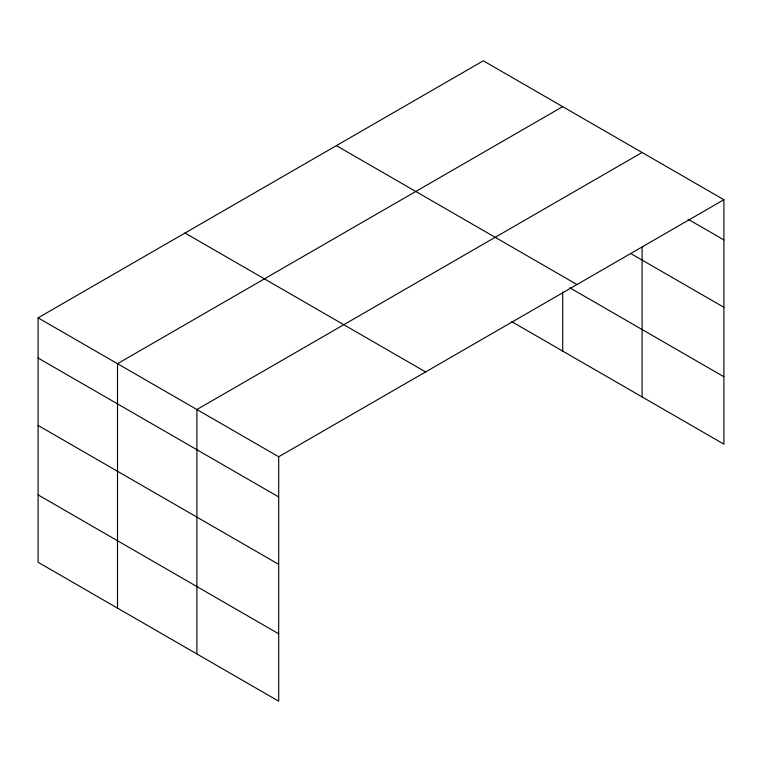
<?xml version="1.0" encoding="UTF-8"?>
<svg xmlns="http://www.w3.org/2000/svg" width="762" height="762" viewBox="0 0 762 762"><rect width="100%" height="100%" fill="white"/><g stroke="black" fill="none" stroke-linecap="round" stroke-linejoin="round"><path stroke-width="1.14" d="M642.099 247.078L642.099 396.926M38.1 317.849L278.692 456.752L278.692 701.192L38.1 562.28L38.1 317.849L483.308 60.808L723.9 199.72L723.9 444.151L511.807 321.697M562.699 106.651L117.5 363.684L117.5 608.124M642.099 152.486L196.891 409.527L196.891 653.958M278.692 456.752L723.9 199.72M688.115 219.256L723.9 239.916M630.898 253.622L723.9 307.315M336.385 145.637L576.986 284.54M569.824 287.798L723.9 376.752M185.014 233.029L425.615 371.932M38.1 358.045L278.692 496.957M38.1 425.444L278.692 564.347M38.1 494.89L278.692 633.793M562.699 291.96L562.699 351.082"/></g></svg>
